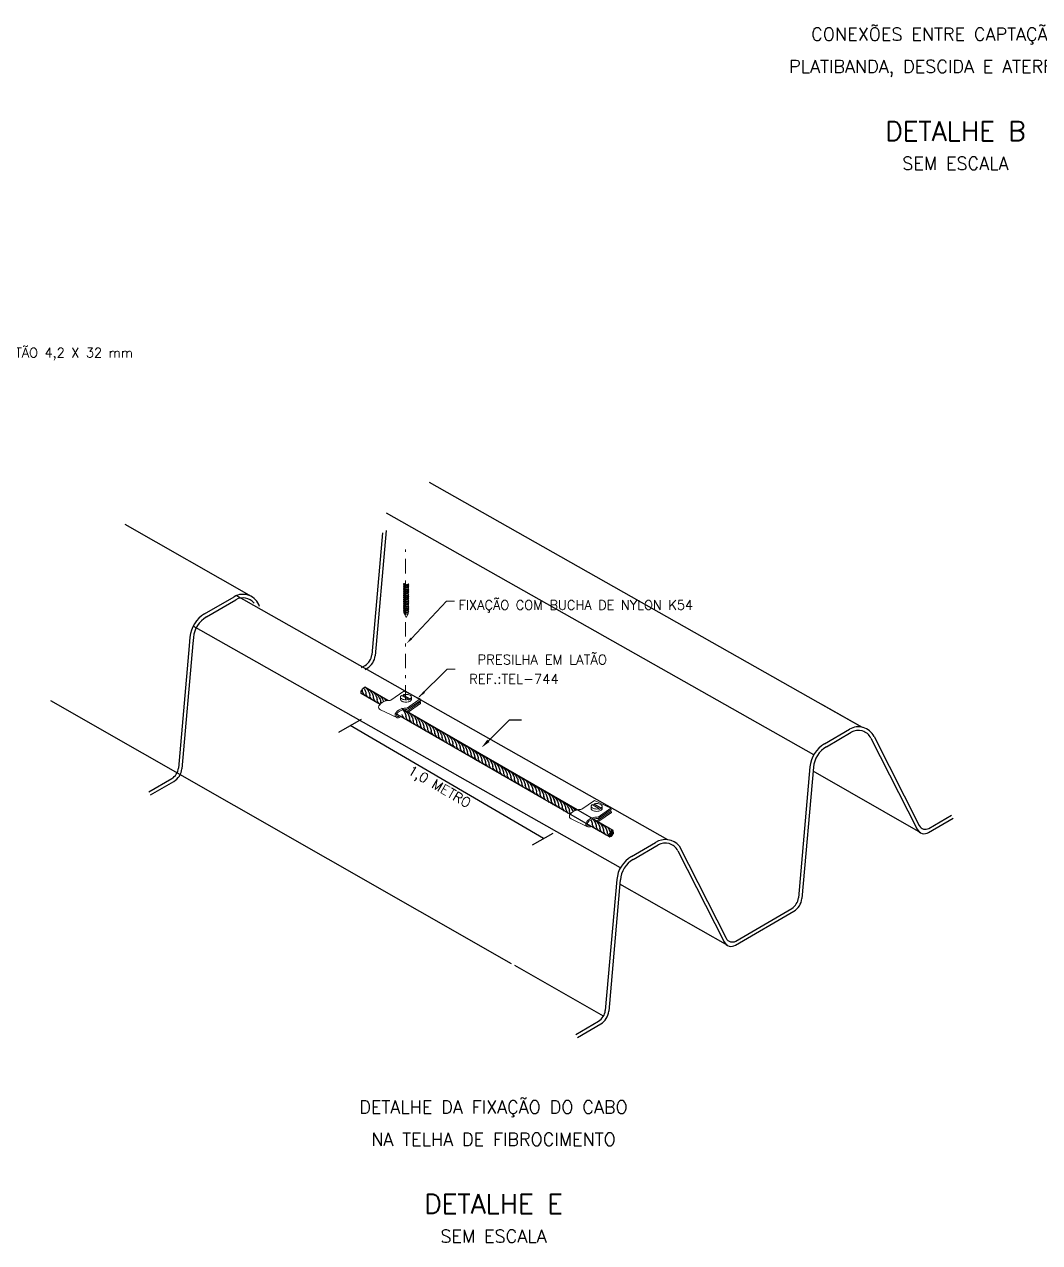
# Paper-space layout 'Layout4' of a CAD drawing. Header units: millimetres. Extents: x 16 to 267, y 19 to 196.
# Drawn here: x 77.11 to 112.49, y 61.69 to 104.15 of the extents above; entities that cross this region are included whole.
import ezdxf
from ezdxf.enums import TextEntityAlignment as Align

# ---------------------------------------------------------------- set-up
doc = ezdxf.new("R2010")
doc.units = ezdxf.units.MM
doc.linetypes.add('DASHDOT', pattern=[1, 0.5, -0.25, 0, -0.25])
for name, color, linetype in [('C01', 1, 'Continuous'), ('C02', 42, 'Continuous'), ('C03', 7, 'Continuous'), ('C04', 5, 'Continuous'), ('C05', 4, 'Continuous')]:
    doc.layers.add(name, color=color, linetype=linetype)
doc.layers.add('Cabo 16 mm²', color=1, linetype='Continuous', lineweight=20)
doc.styles.add('100CL', font='romans.shx', dxfattribs={"height": 25})
doc.styles.add('140CL', font='romans.shx', dxfattribs={"height": 100})
doc.styles.add('80CL', font='romans.shx', dxfattribs={"height": 2})

# ---------------------------------------------------------------- blocks, each defined once
blk = doc.blocks.new('A$C2D186BC3')
at = {"layer": 'C02', "lineweight": 0}
for p, q in [((0, 0.059), (0, 0.032)), ((0.013, 0.04), (0.094, 0.087)), ((0.013, 0.032), (0.094, 0.079)), ((0.013, 0.04), (0.013, 0.032)), ((0.013, 0.032), (0.033, 0.023)), ((0.033, 0.031), (0.114, 0.078)), ((0.033, 0.031), (0.033, 0.023)), ((0.094, 0.087), (0.094, 0.079)), ((0.094, 0.079), (0.106, 0.073)), ((0.127, 0.059), (0.127, 0.032))]:
    blk.add_line(p, q, dxfattribs=at)
for points in [[(0.094, 0.087, 0.016409), (0.089, 0.088, 0.051099), (0.064, 0.091, 0.051099), (0.038, 0.088, 0.064948), (0.019, 0.081, 0.104203), (0.004, 0.07, 0.174705), (0, 0.059, 0.174705), (0.004, 0.048, 0.06738), (0.013, 0.04, 0.064948)], [(0, 0.032, 0.174705), (0.004, 0.021, 0.104203), (0.019, 0.009, 0.064948), (0.038, 0.003, 0.051099), (0.064, 0, 0.051099), (0.089, 0.003, 0.064948), (0.108, 0.009, 0.104203), (0.123, 0.021, 0.174705), (0.127, 0.032, 0.174705)], [(0.033, 0.031, 0.016409), (0.038, 0.03, 0.051099), (0.064, 0.027, 0.051099), (0.089, 0.03, 0.064948), (0.108, 0.036, 0.104203), (0.123, 0.048, 0.174705), (0.127, 0.059, 0.174705)], [(0.127, 0.059, 0.174705), (0.123, 0.07, 0.06738), (0.114, 0.078, 0.064948)]]:
    blk.add_lwpolyline(points, format="xyb", dxfattribs=at)

psp = doc.layouts.new('Layout4')

# ---------------------------------------------------------------- linework, layer by layer
at = {"layer": 'C01', "linetype": 'DASHDOT', "lineweight": 0}
psp.add_line((90.394, 80.621), (90.394, 85.853), dxfattribs=at)
at = {"layer": 'C01'}
for p, q in [((88.065, 79.49), (88.854, 79.941)), ((95.197, 75.775), (88.463, 79.715)), ((94.816, 75.559), (95.538, 75.968))]:
    psp.add_line(p, q, dxfattribs=at)
at = {"layer": 'C01', "lineweight": 0}
for points in [[(90.504, 84.606, -0.24548), (90.499, 84.599, -0.082009), (90.473, 84.592, -0.04047), (90.445, 84.593, -0.029714), (90.406, 84.599, -0.029714), (90.369, 84.609, -0.04047), (90.342, 84.62, -0.082009), (90.322, 84.636, -0.24548), (90.319, 84.645, -0.24548)], [(90.504, 84.54, -0.24548), (90.499, 84.533, -0.082009), (90.473, 84.527, -0.04047), (90.445, 84.527, -0.029714), (90.406, 84.533, -0.029714), (90.369, 84.543, -0.04047), (90.342, 84.554, -0.082009), (90.322, 84.57, -0.24548), (90.319, 84.579, -0.24548)], [(90.504, 84.474, -0.24548), (90.499, 84.467, -0.082009), (90.473, 84.461, -0.04047), (90.445, 84.461, -0.029714), (90.406, 84.467, -0.029714), (90.369, 84.477, -0.04047), (90.342, 84.488, -0.082009), (90.322, 84.504, -0.24548), (90.319, 84.513, -0.24548)], [(90.487, 84.645, -0.24548), (90.483, 84.639, -0.082009), (90.462, 84.634, -0.04047), (90.439, 84.634, -0.029714), (90.407, 84.639, -0.029714), (90.376, 84.647, -0.04047), (90.355, 84.657, -0.082009), (90.338, 84.67, -0.24548), (90.336, 84.677, -0.24548)], [(90.487, 84.579, -0.24548), (90.483, 84.573, -0.082009), (90.462, 84.568, -0.04047), (90.439, 84.568, -0.029714), (90.407, 84.573, -0.029714), (90.376, 84.581, -0.04047), (90.355, 84.591, -0.082009), (90.338, 84.604, -0.24548), (90.336, 84.611, -0.24548)], [(90.487, 84.513, -0.24548), (90.483, 84.507, -0.082009), (90.462, 84.502, -0.04047), (90.439, 84.502, -0.029714), (90.407, 84.507, -0.029714), (90.376, 84.515, -0.04047), (90.355, 84.525, -0.082009), (90.338, 84.538, -0.24548), (90.336, 84.545, -0.24548)], [(90.504, 84.408, -0.24548), (90.499, 84.401, -0.082009), (90.473, 84.395, -0.04047), (90.445, 84.395, -0.029714), (90.406, 84.401, -0.029714), (90.369, 84.411, -0.04047), (90.342, 84.422, -0.082009), (90.322, 84.438, -0.24548), (90.319, 84.447, -0.24548)], [(90.504, 84.342, -0.24548), (90.499, 84.335, -0.082009), (90.473, 84.329, -0.04047), (90.445, 84.329, -0.029714), (90.406, 84.335, -0.029714), (90.369, 84.345, -0.04047), (90.342, 84.356, -0.082009), (90.322, 84.372, -0.24548), (90.319, 84.381, -0.24548)], [(90.504, 84.276, -0.24548), (90.499, 84.269, -0.082009), (90.473, 84.263, -0.04047), (90.445, 84.263, -0.029714), (90.406, 84.269, -0.029714), (90.369, 84.279, -0.04047), (90.342, 84.29, -0.082009), (90.322, 84.306, -0.24548), (90.319, 84.315, -0.24548)], [(90.504, 84.21, -0.24548), (90.499, 84.203, -0.082009), (90.473, 84.197, -0.04047), (90.445, 84.197, -0.029714), (90.406, 84.203, -0.029714), (90.369, 84.213, -0.04047), (90.342, 84.224, -0.082009), (90.322, 84.24, -0.24548), (90.319, 84.249, -0.24548)], [(90.504, 84.144, -0.24548), (90.499, 84.137, -0.082009), (90.473, 84.131, -0.04047), (90.445, 84.131, -0.029714), (90.406, 84.137, -0.029714), (90.369, 84.147, -0.04047), (90.342, 84.159, -0.082009), (90.322, 84.174, -0.24548), (90.319, 84.183, -0.24548)], [(90.504, 84.078, -0.24548), (90.499, 84.071, -0.082009), (90.473, 84.065, -0.04047), (90.445, 84.065, -0.029714), (90.406, 84.071, -0.029714), (90.369, 84.081, -0.04047), (90.342, 84.093, -0.082009), (90.322, 84.108, -0.24548), (90.319, 84.117, -0.24548)], [(90.487, 84.447, -0.24548), (90.483, 84.441, -0.082009), (90.462, 84.436, -0.04047), (90.439, 84.436, -0.029714), (90.407, 84.441, -0.029714), (90.376, 84.45, -0.04047), (90.355, 84.459, -0.082009), (90.338, 84.472, -0.24548), (90.336, 84.479, -0.24548)], [(90.487, 84.381, -0.24548), (90.483, 84.375, -0.082009), (90.462, 84.37, -0.04047), (90.439, 84.37, -0.029714), (90.407, 84.375, -0.029714), (90.376, 84.384, -0.04047), (90.355, 84.393, -0.082009), (90.338, 84.406, -0.24548), (90.336, 84.413, -0.24548)], [(90.487, 84.315, -0.24548), (90.483, 84.309, -0.082009), (90.462, 84.304, -0.04047), (90.439, 84.304, -0.029714), (90.407, 84.309, -0.029714), (90.376, 84.318, -0.04047), (90.355, 84.327, -0.082009), (90.338, 84.34, -0.24548), (90.336, 84.347, -0.24548)], [(90.487, 84.249, -0.24548), (90.483, 84.243, -0.082009), (90.462, 84.238, -0.04047), (90.439, 84.238, -0.029714), (90.407, 84.243, -0.029714), (90.376, 84.252, -0.04047), (90.355, 84.261, -0.082009), (90.338, 84.274, -0.24548), (90.336, 84.281, -0.24548)], [(90.487, 84.183, -0.24548), (90.483, 84.177, -0.082009), (90.462, 84.172, -0.04047), (90.439, 84.172, -0.029714), (90.407, 84.177, -0.029714), (90.376, 84.186, -0.04047), (90.355, 84.195, -0.082009), (90.338, 84.208, -0.24548), (90.336, 84.215, -0.24548)], [(90.487, 84.117, -0.24548), (90.483, 84.111, -0.082009), (90.462, 84.106, -0.04047), (90.439, 84.106, -0.029714), (90.407, 84.111, -0.029714), (90.376, 84.12, -0.04047), (90.355, 84.129, -0.082009), (90.338, 84.142, -0.24548), (90.336, 84.149, -0.24548)], [(90.487, 84.051, -0.24548), (90.483, 84.045, -0.082009), (90.462, 84.04, -0.04047), (90.439, 84.04, -0.029714), (90.407, 84.045, -0.029714), (90.376, 84.054, -0.04047), (90.355, 84.063, -0.082009), (90.338, 84.076, -0.24548), (90.336, 84.083, -0.24548)], [(90.504, 84.012, -0.24548), (90.499, 84.005, -0.082009), (90.473, 83.999, -0.04047), (90.445, 83.999, -0.029714), (90.406, 84.005, -0.029714), (90.369, 84.015, -0.04047), (90.342, 84.027, -0.082009), (90.322, 84.042, -0.24548), (90.319, 84.051, -0.24548)], [(90.504, 83.946, -0.24548), (90.499, 83.939, -0.082009), (90.473, 83.933, -0.04047), (90.445, 83.933, -0.029714), (90.406, 83.939, -0.029714), (90.369, 83.949, -0.04047), (90.342, 83.961, -0.082009), (90.322, 83.976, -0.24548), (90.319, 83.985, -0.24548)], [(90.504, 83.88, -0.24548), (90.499, 83.873, -0.082009), (90.473, 83.867, -0.04047), (90.445, 83.867, -0.029714), (90.406, 83.873, -0.029714), (90.369, 83.883, -0.04047), (90.342, 83.895, -0.082009), (90.322, 83.91, -0.24548), (90.319, 83.919, -0.24548)], [(90.504, 83.814, -0.24548), (90.499, 83.807, -0.082009), (90.473, 83.801, -0.04047), (90.445, 83.801, -0.029714), (90.406, 83.807, -0.029714), (90.369, 83.817, -0.04047), (90.342, 83.829, -0.082009), (90.322, 83.844, -0.24548), (90.319, 83.853, -0.24548)], [(90.504, 83.748, -0.24548), (90.499, 83.741, -0.082009), (90.473, 83.735, -0.04047), (90.445, 83.735, -0.029714), (90.406, 83.741, -0.029714), (90.369, 83.751, -0.04047), (90.342, 83.763, -0.082009), (90.322, 83.779, -0.24548), (90.319, 83.787, -0.24548)], [(90.504, 83.682, -0.24548), (90.499, 83.675, -0.082009), (90.473, 83.669, -0.04047), (90.445, 83.669, -0.029714), (90.406, 83.675, -0.029714), (90.369, 83.685, -0.04047), (90.342, 83.697, -0.082009), (90.322, 83.713, -0.24548), (90.319, 83.721, -0.24548)], [(90.49, 83.613, -0.24548), (90.485, 83.607, -0.082009), (90.463, 83.602, -0.04047), (90.439, 83.602, -0.029714), (90.406, 83.607, -0.029714), (90.374, 83.616, -0.04047), (90.352, 83.626, -0.082009), (90.334, 83.639, -0.24548), (90.332, 83.647, -0.24548)], [(90.487, 83.985, -0.24548), (90.483, 83.979, -0.082009), (90.462, 83.974, -0.04047), (90.439, 83.975, -0.029714), (90.407, 83.979, -0.029714), (90.376, 83.988, -0.04047), (90.355, 83.997, -0.082009), (90.338, 84.01, -0.24548), (90.336, 84.017, -0.24548)], [(90.487, 83.919, -0.24548), (90.483, 83.913, -0.082009), (90.462, 83.908, -0.04047), (90.439, 83.909, -0.029714), (90.407, 83.913, -0.029714), (90.376, 83.922, -0.04047), (90.355, 83.931, -0.082009), (90.338, 83.944, -0.24548), (90.336, 83.951, -0.24548)], [(90.487, 83.853, -0.24548), (90.483, 83.847, -0.082009), (90.462, 83.842, -0.04047), (90.439, 83.843, -0.029714), (90.407, 83.847, -0.029714), (90.376, 83.856, -0.04047), (90.355, 83.865, -0.082009), (90.338, 83.878, -0.24548), (90.336, 83.885, -0.24548)], [(90.487, 83.787, -0.24548), (90.483, 83.781, -0.082009), (90.462, 83.776, -0.04047), (90.439, 83.777, -0.029714), (90.407, 83.781, -0.029714), (90.376, 83.79, -0.04047), (90.355, 83.799, -0.082009), (90.338, 83.812, -0.24548), (90.336, 83.819, -0.24548)], [(90.487, 83.721, -0.24548), (90.483, 83.715, -0.082009), (90.462, 83.71, -0.04047), (90.439, 83.711, -0.029714), (90.407, 83.715, -0.029714), (90.376, 83.724, -0.04047), (90.355, 83.733, -0.082009), (90.338, 83.746, -0.24548), (90.336, 83.753, -0.24548)], [(90.487, 83.653, -0.24548), (90.483, 83.648, -0.082009), (90.462, 83.643, -0.04047), (90.439, 83.643, -0.029714), (90.407, 83.648, -0.029714), (90.376, 83.656, -0.04047), (90.355, 83.665, -0.082009), (90.338, 83.678, -0.24548), (90.336, 83.686, -0.24548)]]:
    psp.add_lwpolyline(points, format="xyb", dxfattribs=at)
at = {"layer": 'C01', "extrusion": (0, 0, -1)}
for centre, major_axis, ratio, start_param, end_param in [((89.151, 80.949), (0.183, 0.183), 1, 3.131231, 3.943532), ((88.641, 80.79), (0.265, 0.265), 1, 0.110256, 0.688635), ((88.713, 80.701), (0.311, 0.311), 1, -0.084706, 0.35682), ((89.268, 80.886), (-0.185, 0.185), 1, 4.65682, 5.267557), ((88.753, 80.706), (0.284, 0.284), 1, 0.325539, 0.682194), ((88.838, 80.629), (-0.311, 0.311), 1, 1.482843, 1.927616), ((89.407, 80.807), (0.185, 0.185), 1, 3.086024, 3.69676), ((88.877, 80.633), (0.284, 0.284), 1, 0.325539, 0.682194), ((89.016, 80.595), (0.269, 0.269), 1, -0.087282, 0.379211), ((89.532, 80.734), (-0.185, 0.185), 1, 4.65682, 5.267557), ((89.004, 80.566), (-0.284, 0.284), 1, 1.896336, 2.25299), ((89.091, 80.482), (-0.311, 0.311), 1, 1.477887, 1.927616), ((89.216, 80.41), (0.311, 0.311), 1, -0.096315, 0.35682), ((89.658, 80.667), (-0.113, 0.239), 0.985763, 4.210726, 4.921072), ((89.131, 80.487), (0.284, 0.284), 1, 0.325539, 0.682194), ((89.785, 80.588), (-0.185, 0.185), 1, 5.121927, 5.267557), ((89.256, 80.414), (-0.284, 0.284), 1, 1.896336, 2.007008), ((89.394, 80.376), (0.269, 0.269), 1, -0.096967, 0.218622), ((90.018, 80.017), (0.269, 0.269), 1, -0.087282, 0.379211), ((90.534, 80.157), (0.185, 0.185), 1, 3.086024, 3.69676), ((90.006, 79.989), (0.284, 0.284), 1, 0.325539, 0.682194), ((90.093, 79.905), (-0.311, 0.311), 1, 1.477887, 1.927616), ((90.66, 80.09), (-0.185, 0.185), 1, 4.421122, 5.267557), ((90.133, 79.909), (-0.284, 0.284), 1, 1.896336, 2.25299), ((90.218, 79.833), (-0.311, 0.311), 1, 1.474481, 1.927616), ((90.787, 80.01), (0.185, 0.185), 1, 3.086024, 3.69676), ((90.258, 79.837), (0.284, 0.284), 1, 0.325539, 0.682194), ((90.396, 79.798), (-0.269, 0.269), 1, 1.473829, 1.950007), ((90.912, 79.938), (-0.185, 0.185), 1, 4.65682, 5.267557), ((90.385, 79.77), (-0.284, 0.284), 1, 1.896336, 2.25299), ((90.472, 79.686), (0.311, 0.311), 1, -0.101526, 0.35682), ((90.511, 79.69), (0.284, 0.284), 1, 0.325539, 0.682194), ((90.596, 79.614), (0.311, 0.311), 1, -0.105116, 0.35682), ((90.774, 79.58), (-0.269, 0.269), 1, 1.463547, 1.950007), ((91.039, 79.871), (-0.185, 0.185), 1, 4.421122, 5.267557), ((91.166, 79.791), (-0.185, 0.185), 1, 4.65682, 5.267557), ((90.636, 79.618), (0.284, 0.284), 1, 0.325539, 0.682194), ((91.29, 79.719), (-0.185, 0.185), 1, 4.65682, 5.267557), ((90.763, 79.551), (-0.284, 0.284), 1, 1.896336, 2.25299), ((90.85, 79.467), (0.311, 0.311), 1, -0.110626, 0.35682), ((91.417, 79.652), (0.185, 0.185), 1, 2.850325, 3.69676), ((90.975, 79.395), (-0.311, 0.311), 1, 1.456361, 1.927616), ((90.89, 79.471), (0.284, 0.284), 1, 0.325539, 0.682194), ((91.544, 79.572), (-0.185, 0.185), 1, 4.65682, 5.267557), ((91.014, 79.399), (-0.284, 0.284), 1, 1.896336, 2.25299), ((91.153, 79.361), (0.269, 0.269), 1, -0.118258, 0.379211), ((91.669, 79.5), (0.185, 0.185), 1, 3.086024, 3.69676), ((91.228, 79.248), (-0.311, 0.311), 1, 1.450493, 1.927616), ((91.141, 79.332), (-0.284, 0.284), 1, 1.896336, 2.25299), ((91.353, 79.176), (-0.311, 0.311), 1, 1.44642, 1.927616), ((91.268, 79.253), (0.284, 0.284), 1, 0.325539, 0.682194), ((91.531, 79.142), (0.269, 0.269), 1, -0.130172, 0.379211), ((91.795, 79.433), (0.185, 0.185), 1, 2.850325, 3.69676), ((91.922, 79.354), (-0.185, 0.185), 1, 4.65682, 5.267557), ((91.393, 79.18), (-0.284, 0.284), 1, 1.896336, 2.25299), ((92.047, 79.281), (0.185, 0.185), 1, 3.086024, 3.69676), ((91.607, 79.03), (-0.311, 0.311), 1, 1.440113, 1.927616), ((91.519, 79.114), (0.284, 0.284), 1, 0.325539, 0.682194), ((92.174, 79.215), (-0.185, 0.185), 1, 4.421122, 5.267557), ((91.731, 78.957), (0.311, 0.311), 1, -0.135087, 0.35682), ((91.646, 79.034), (-0.284, 0.284), 1, 1.896336, 2.25299), ((92.3, 79.135), (0.185, 0.185), 1, 3.086024, 3.69676), ((91.771, 78.962), (0.284, 0.284), 1, 0.325539, 0.682194), ((91.909, 78.923), (-0.269, 0.269), 1, 1.427533, 1.950007), ((92.425, 79.063), (0.185, 0.185), 1, 3.086024, 3.69676), ((91.985, 78.811), (0.311, 0.311), 1, -0.14195, 0.35682), ((91.898, 78.895), (0.284, 0.284), 1, 0.325539, 0.682194), ((92.11, 78.739), (0.311, 0.311), 1, -0.146778, 0.35682), ((92.025, 78.815), (-0.284, 0.284), 1, 1.896336, 2.25299), ((92.287, 78.704), (0.269, 0.269), 1, -0.271265, 0.379211), ((92.552, 78.996), (-0.185, 0.185), 1, 4.421122, 5.267557), ((92.679, 78.916), (0.185, 0.185), 1, 3.086024, 3.69676), ((92.149, 78.743), (0.284, 0.284), 1, 0.325539, 0.682194), ((92.804, 78.844), (-0.185, 0.185), 1, 4.65682, 5.267557), ((92.363, 78.592), (0.311, 0.311), 1, -0.208787, 0.35682), ((92.276, 78.676), (0.284, 0.284), 1, 0.325539, 0.682194), ((92.93, 78.777), (-0.185, 0.185), 1, 4.421122, 5.267557), ((92.488, 78.52), (-0.311, 0.311), 1, 1.362009, 1.927616), ((92.403, 78.596), (0.284, 0.284), 1, 0.325539, 0.682194), ((93.057, 78.697), (0.185, 0.185), 1, 3.086024, 3.69676), ((92.666, 78.486), (-0.269, 0.269), 1, 1.299531, 1.950007), ((92.528, 78.524), (0.284, 0.284), 1, 0.325539, 0.682194), ((93.182, 78.625), (-0.185, 0.185), 1, 4.65682, 5.267557), ((92.741, 78.373), (-0.311, 0.311), 1, 1.362009, 1.927616), ((92.654, 78.457), (-0.284, 0.284), 1, 1.896336, 2.25299), ((92.866, 78.301), (-0.311, 0.311), 1, 1.362009, 1.927616), ((92.781, 78.378), (0.284, 0.284), 1, 0.325539, 0.682194), ((93.044, 78.267), (-0.269, 0.269), 1, 1.299531, 1.950007), ((93.308, 78.558), (0.185, 0.185), 1, 2.850325, 3.69676), ((93.435, 78.479), (-0.185, 0.185), 1, 4.65682, 5.267557), ((92.906, 78.305), (-0.284, 0.284), 1, 1.896336, 2.25299), ((93.56, 78.406), (0.185, 0.185), 1, 3.086024, 3.69676), ((93.12, 78.154), (-0.311, 0.311), 1, 1.362009, 1.927616), ((93.033, 78.238), (-0.284, 0.284), 1, 1.896336, 2.25299), ((93.687, 78.339), (0.185, 0.185), 1, 2.850325, 3.69676), ((93.244, 78.082), (-0.311, 0.311), 1, 1.362009, 1.927616), ((93.159, 78.159), (0.284, 0.284), 1, 0.325539, 0.682194), ((93.814, 78.26), (-0.185, 0.185), 1, 4.65682, 5.267557), ((93.422, 78.048), (0.269, 0.269), 1, -0.271265, 0.379211), ((93.284, 78.087), (-0.284, 0.284), 1, 1.896336, 2.25299), ((93.938, 78.187), (0.185, 0.185), 1, 3.086024, 3.69676), ((93.498, 77.936), (-0.311, 0.311), 1, 1.362009, 1.927616), ((93.411, 78.02), (0.284, 0.284), 1, 0.325539, 0.682194), ((93.623, 77.863), (0.311, 0.311), 1, -0.208787, 0.35682), ((93.801, 77.829), (-0.269, 0.269), 1, 1.299531, 1.950007), ((94.065, 78.121), (0.185, 0.185), 1, 2.850325, 3.69676), ((93.538, 77.94), (-0.284, 0.284), 1, 1.896336, 2.25299), ((94.192, 78.041), (0.185, 0.185), 1, 3.086024, 3.69676), ((93.663, 77.868), (-0.284, 0.284), 1, 1.896336, 2.25299), ((94.317, 77.969), (0.185, 0.185), 1, 3.086024, 3.69676), ((93.876, 77.717), (-0.311, 0.311), 1, 1.362009, 1.927616), ((93.789, 77.801), (0.284, 0.284), 1, 0.325539, 0.682194), ((94.443, 77.902), (-0.185, 0.185), 1, 4.421122, 5.267557), ((94.001, 77.645), (-0.311, 0.311), 1, 1.362009, 1.927616), ((93.916, 77.721), (-0.284, 0.284), 1, 1.896336, 2.25299), ((94.57, 77.822), (-0.185, 0.185), 1, 4.65682, 5.267557), ((94.179, 77.61), (-0.269, 0.269), 1, 1.299531, 1.950007), ((94.041, 77.649), (0.284, 0.284), 1, 0.325539, 0.682194), ((94.308, 77.536), (-0.269, 0.269), 1, 1.299531, 1.950007), ((94.167, 77.582), (-0.284, 0.284), 1, 1.896336, 2.25299), ((94.393, 77.418), (-0.311, 0.311), 1, 1.362009, 1.927616), ((94.518, 77.346), (0.311, 0.311), 1, -0.208787, 0.35682), ((94.695, 77.75), (-0.185, 0.185), 1, 4.65682, 5.267557), ((94.822, 77.683), (0.185, 0.185), 1, 2.850325, 3.69676), ((94.296, 77.508), (-0.284, 0.284), 1, 1.896336, 2.25299), ((94.96, 77.603), (-0.218, 0.186), 0.90598, 4.520165, 5.329192), ((94.433, 77.422), (-0.284, 0.284), 1, 1.896336, 2.25299), ((95.087, 77.523), (0.185, 0.185), 1, 3.086024, 3.69676), ((94.696, 77.312), (-0.269, 0.269), 1, 1.299531, 1.950007), ((94.558, 77.35), (-0.284, 0.284), 1, 1.896336, 2.25299), ((95.212, 77.451), (0.185, 0.185), 1, 3.086024, 3.69676), ((94.771, 77.199), (-0.311, 0.311), 1, 1.362009, 1.927616), ((94.684, 77.283), (0.284, 0.284), 1, 0.325539, 0.682194), ((95.338, 77.384), (-0.185, 0.185), 1, 4.421122, 5.267557), ((94.896, 77.127), (-0.311, 0.311), 1, 1.362009, 1.927616), ((94.811, 77.203), (-0.284, 0.284), 1, 1.896336, 2.25299), ((95.074, 77.093), (-0.269, 0.269), 1, 1.299531, 1.950007), ((94.936, 77.131), (0.284, 0.284), 1, 0.325539, 0.682194), ((95.203, 77.018), (-0.269, 0.269), 1, 1.299531, 1.950007), ((95.465, 77.304), (-0.185, 0.185), 1, 4.65682, 5.267557), ((95.59, 77.232), (-0.185, 0.185), 1, 4.65682, 5.267557), ((95.062, 77.064), (-0.284, 0.284), 1, 1.896336, 2.25299), ((95.074, 77.051), (-0.284, 0.284), 1, 1.896336, 2.25299), ((95.717, 77.165), (0.185, 0.185), 1, 2.850325, 3.69676), ((95.728, 77.152), (0.185, 0.185), 1, 3.086024, 3.69676), ((95.341, 76.938), (-0.269, 0.269), 1, 1.299531, 1.950007), ((95.288, 76.9), (-0.311, 0.311), 1, 1.362009, 1.927616), ((95.191, 76.99), (-0.284, 0.284), 1, 1.896336, 2.25299), ((95.201, 76.984), (0.284, 0.284), 1, 0.325539, 0.682194), ((95.855, 77.085), (0.185, 0.185), 1, 2.850325, 3.69676), ((95.413, 76.828), (0.311, 0.311), 1, -0.208787, 0.35682), ((95.328, 76.905), (-0.284, 0.284), 1, 1.896336, 2.25299), ((95.982, 77.006), (0.185, 0.185), 1, 3.086024, 3.69676), ((95.591, 76.794), (-0.269, 0.269), 1, 1.299531, 1.950007), ((95.453, 76.832), (-0.284, 0.284), 1, 1.896336, 2.25299), ((96.107, 76.933), (0.185, 0.185), 1, 3.086024, 3.69676), ((95.666, 76.681), (-0.311, 0.311), 1, 1.362009, 1.927616), ((95.579, 76.765), (0.284, 0.284), 1, 0.325539, 0.682194), ((95.791, 76.609), (-0.311, 0.311), 1, 1.362009, 1.927616), ((95.706, 76.686), (-0.284, 0.284), 1, 1.896336, 2.25299), ((95.969, 76.575), (-0.269, 0.269), 1, 1.299531, 1.858058), ((96.233, 76.866), (-0.185, 0.185), 1, 4.421122, 5.267557), ((96.36, 76.787), (-0.185, 0.185), 1, 4.901769, 5.267557), ((95.831, 76.614), (0.284, 0.284), 1, 0.325539, 0.539913), ((96.098, 76.501), (-0.269, 0.269), 1, 1.299531, 1.547398), ((96.509, 76.267), (-0.269, 0.269), 1, 1.919263, 1.950007), ((96.648, 76.187), (-0.269, 0.269), 1, 1.571427, 1.950007), ((96.777, 76.113), (0.269, 0.269), 1, -0.271265, 0.379211), ((96.498, 76.239), (-0.284, 0.284), 1, 1.896336, 2.25299), ((97.152, 76.34), (0.185, 0.185), 1, 2.850325, 3.69676), ((96.636, 76.158), (-0.284, 0.284), 1, 1.896336, 2.25299), ((97.29, 76.259), (0.185, 0.185), 1, 2.850325, 3.69676), ((96.905, 76.038), (-0.269, 0.269), 1, 1.299531, 1.950007), ((96.765, 76.084), (-0.284, 0.284), 1, 1.896336, 2.25299), ((97.419, 76.185), (0.185, 0.185), 1, 2.850325, 3.69676), ((97.034, 75.964), (-0.269, 0.269), 1, 1.299531, 1.950007), ((96.894, 76.01), (-0.284, 0.284), 1, 1.896336, 2.25299), ((97.548, 76.111), (-0.185, 0.185), 1, 4.421122, 5.267557), ((97.022, 75.935), (0.284, 0.284), 1, 0.325539, 0.682194), ((97.129, 75.911), (0.282, 0.282), 1, 0.067734, 0.629907), ((97.189, 75.971), (-0.282, 0.282), 1, 2.042446, 2.200704), ((97.526, 75.995), (-0.0745, 0.0745), 1, 4.348838, 5.325341)]:
    psp.add_ellipse(centre, major_axis=major_axis, ratio=ratio, start_param=start_param, end_param=end_param, dxfattribs=at)
at = {"layer": 'C02', "lineweight": 0}
for p, q in [((90.336, 84.677), (90.319, 84.645)), ((90.336, 84.611), (90.319, 84.579)), ((90.336, 84.545), (90.319, 84.513)), ((90.323, 84.635), (90.336, 84.611)), ((90.323, 84.569), (90.336, 84.545)), ((90.323, 84.503), (90.336, 84.479)), ((90.5, 84.665), (90.487, 84.645)), ((90.487, 84.645), (90.504, 84.606)), ((90.5, 84.599), (90.487, 84.579)), ((90.487, 84.579), (90.504, 84.54)), ((90.5, 84.533), (90.487, 84.513)), ((90.487, 84.513), (90.504, 84.474)), ((90.336, 84.479), (90.319, 84.447)), ((90.336, 84.413), (90.319, 84.381)), ((90.336, 84.347), (90.319, 84.315)), ((90.336, 84.281), (90.319, 84.249)), ((90.336, 84.215), (90.319, 84.183)), ((90.336, 84.149), (90.319, 84.117)), ((90.336, 84.083), (90.319, 84.051)), ((90.323, 84.437), (90.336, 84.413)), ((90.323, 84.371), (90.336, 84.347)), ((90.323, 84.305), (90.336, 84.281)), ((90.323, 84.24), (90.336, 84.215)), ((90.323, 84.174), (90.336, 84.149)), ((90.323, 84.108), (90.336, 84.083)), ((90.5, 84.468), (90.487, 84.447)), ((90.487, 84.447), (90.504, 84.408)), ((90.5, 84.402), (90.487, 84.381)), ((90.487, 84.381), (90.504, 84.342)), ((90.5, 84.336), (90.487, 84.315)), ((90.487, 84.315), (90.504, 84.276)), ((90.5, 84.27), (90.487, 84.249)), ((90.487, 84.249), (90.504, 84.21)), ((90.5, 84.204), (90.487, 84.183)), ((90.487, 84.183), (90.504, 84.144)), ((90.5, 84.138), (90.487, 84.117)), ((90.487, 84.117), (90.504, 84.078)), ((90.5, 84.072), (90.487, 84.051)), ((90.336, 84.017), (90.319, 83.985)), ((90.336, 83.951), (90.319, 83.919)), ((90.336, 83.885), (90.319, 83.853)), ((90.336, 83.819), (90.319, 83.787)), ((90.336, 83.753), (90.319, 83.721)), ((90.323, 84.042), (90.336, 84.017)), ((90.323, 83.976), (90.336, 83.951)), ((90.323, 83.91), (90.336, 83.885)), ((90.323, 83.844), (90.336, 83.819)), ((90.323, 83.778), (90.336, 83.753)), ((90.336, 83.686), (90.325, 83.709)), ((90.341, 83.676), (90.332, 83.647)), ((90.485, 83.649), (90.49, 83.613)), ((90.487, 84.051), (90.504, 84.012)), ((90.5, 84.006), (90.487, 83.985)), ((90.487, 83.985), (90.504, 83.946)), ((90.5, 83.94), (90.487, 83.919)), ((90.487, 83.919), (90.504, 83.88)), ((90.5, 83.874), (90.487, 83.853)), ((90.487, 83.853), (90.504, 83.814)), ((90.5, 83.808), (90.487, 83.787)), ((90.487, 83.787), (90.504, 83.748)), ((90.5, 83.742), (90.487, 83.721)), ((90.487, 83.721), (90.504, 83.682)), ((90.501, 83.677), (90.487, 83.653)), ((90.597, 82.749), (91.823, 84.046)), ((91.823, 84.046), (92.104, 84.046)), ((90.412, 83.477), (90.341, 83.633)), ((90.485, 83.607), (90.412, 83.477)), ((90.872, 80.714), (91.842, 81.678)), ((91.842, 81.678), (92.123, 81.678)), ((90.334, 80.914), (89.886, 80.603)), ((90.905, 80.644), (90.334, 80.914)), ((89.517, 80.265), (90.088, 79.995)), ((90.435, 80.208), (90.914, 80.54)), ((90.458, 80.334), (90.905, 80.644)), ((90.483, 80.186), (90.918, 80.488)), ((90.488, 80.3), (90.91, 80.592)), ((90.914, 80.54), (90.867, 80.562)), ((90.905, 80.644), (90.91, 80.592)), ((90.914, 80.54), (90.918, 80.488)), ((96.981, 77.109), (96.533, 76.799)), ((96.863, 76.903), (96.863, 76.821)), ((97.145, 76.819), (96.901, 76.96)), ((96.961, 76.963), (96.924, 76.947)), ((97.205, 76.846), (96.961, 76.986)), ((96.961, 76.986), (96.961, 76.963)), ((97.205, 76.822), (96.961, 76.963)), ((97.552, 76.84), (96.981, 77.109)), ((97.244, 76.903), (97.244, 76.821)), ((96.164, 76.46), (96.735, 76.191)), ((97.082, 76.404), (97.561, 76.736)), ((97.104, 76.529), (97.552, 76.84)), ((97.129, 76.381), (97.565, 76.683)), ((97.135, 76.495), (97.556, 76.788)), ((97.205, 76.822), (97.145, 76.795)), ((97.145, 76.819), (97.145, 76.795)), ((97.205, 76.846), (97.205, 76.822)), ((97.561, 76.736), (97.513, 76.758)), ((97.552, 76.84), (97.556, 76.788)), ((97.561, 76.736), (97.565, 76.683))]:
    psp.add_line(p, q, dxfattribs=at)
at = {"layer": 'C02'}
for p, q in [((89.506, 80.454), (88.849, 80.834)), ((89.505, 80.453), (88.89, 80.808)), ((89.773, 80.59), (88.973, 81.051)), ((89.773, 80.59), (89.125, 80.964)), ((96.38, 76.78), (90.264, 80.307)), ((96.465, 76.435), (90.044, 80.142)), ((94.011, 79.916), (93.281, 79.185)), ((94.011, 79.916), (94.432, 79.916)), ((97.626, 76.061), (95.897, 77.059)), ((97.498, 75.839), (96.465, 76.435))]:
    psp.add_line(p, q, dxfattribs=at)
at = {"layer": 'C02', "lineweight": 0}
for points in [[(96.863, 76.903, -0.174705), (96.874, 76.935, -0.06738), (96.901, 76.96, -0.064948)], [(97.145, 76.819, -0.016409), (97.13, 76.815, -0.051099), (97.053, 76.807, -0.051099), (96.976, 76.815, -0.064948), (96.918, 76.835, -0.104203), (96.874, 76.87, -0.174705), (96.863, 76.903, -0.174705)], [(96.961, 76.986, -0.016409), (96.976, 76.99, -0.051099), (97.053, 76.998, -0.051099), (97.13, 76.99, -0.064948), (97.188, 76.97, -0.104203), (97.232, 76.935, -0.174705), (97.244, 76.903, -0.174705), (97.232, 76.87, -0.06738), (97.205, 76.846, -0.064948)], [(97.244, 76.821, -0.174705), (97.232, 76.789, -0.104203), (97.188, 76.754, -0.064948), (97.13, 76.734, -0.051099), (97.053, 76.726, -0.051099), (96.976, 76.734, -0.064948), (96.918, 76.754, -0.104203), (96.874, 76.789, -0.174705), (96.863, 76.821, -0.174705)]]:
    psp.add_lwpolyline(points, format="xyb", dxfattribs=at)
for centre, radius, start, end in [((89.562, 80.359), 0.105, 157.2381, 244.73), ((89.814, 80.179), 0.413, 88.3986, 147.6881), ((89.841, 80.681), 0.09, 260.3681, 300.3507), ((90.377, 79.925), 0.398, 87.1086, 148.9782), ((90.381, 79.919), 0.358, 89.0363, 147.4161), ((90.41, 80.412), 0.137, 260.3681, 304.73), ((90.412, 80.411), 0.09, 260.3681, 300.3507), ((90.133, 80.09), 0.105, 157.2381, 314.6433), ((90.133, 80.09), 0.0576, 157.2381, 292.0975), ((96.208, 76.555), 0.105, 157.2381, 244.73), ((96.461, 76.375), 0.413, 88.3986, 147.6881), ((96.488, 76.877), 0.09, 260.3681, 300.3507), ((97.024, 76.121), 0.398, 87.1086, 148.9782), ((97.028, 76.115), 0.358, 89.0363, 147.4161), ((97.057, 76.608), 0.137, 260.3681, 304.73), ((97.059, 76.607), 0.09, 260.3681, 300.3507), ((96.779, 76.286), 0.105, 157.2381, 314.6433), ((96.779, 76.286), 0.0576, 157.2381, 292.0975)]:
    psp.add_arc(centre, radius, start, end, dxfattribs=at)
at = {"layer": 'C02', "extrusion": (0, 0, -1)}
for centre, start_param, end_param in [((88.871, 80.918), 3.141593, 6.283185), ((88.87, 80.871), 3.141593, 4.719858), ((88.913, 80.989), 3.143946, 6.283185), ((88.953, 81.015), 4.69135, 6.283185)]:
    psp.add_ellipse(centre, major_axis=(0.0208, 0.036), ratio=0.509483, start_param=start_param, end_param=end_param, dxfattribs=at)
for centre in [(97.552, 76.008), (97.605, 76.024), (97.616, 75.969), (97.509, 75.933), (97.519, 75.876), (97.562, 75.95), (97.574, 75.895)]:
    psp.add_ellipse(centre, major_axis=(0.0215, 0.0372), ratio=0.509483, dxfattribs=at)
at = {"layer": 'C02', "lineweight": 0}
for points in [[(90.568, 82.777), (90.625, 82.722), (90.431, 82.578)], [(91.07, 80.853), (91.015, 80.91), (90.872, 80.714)]]:
    psp.add_solid(points, dxfattribs=at)
at = {"layer": 'C02'}
psp.add_solid([(93.32, 79.145), (93.241, 79.225), (93.041, 78.947)], dxfattribs=at)
at = {"layer": 'C03'}
for p, q in [((106.273, 79.676), (91.23, 88.185)), ((104.616, 78.698), (89.726, 87.12)), ((85.026, 84.212), (80.624, 86.726)), ((89.591, 86.438), (89.215, 82.176)), ((89.72, 86.513), (89.335, 82.151)), ((83.393, 83.606), (84.419, 84.206)), ((83.455, 83.501), (84.48, 84.1)), ((99.537, 75.735), (84.494, 84.244)), ((82.882, 82.8), (82.855, 82.497)), ((97.88, 74.757), (82.99, 83.179)), ((82.855, 82.497), (82.479, 78.235)), ((82.985, 82.572), (82.6, 78.21)), ((83.004, 82.79), (82.985, 82.572)), ((88.864, 81.74), (88.982, 81.809)), ((88.987, 81.671), (89.056, 81.711)), ((94.09, 71.411), (78.03, 80.583)), ((106.312, 79.654), (104.895, 80.455)), ((104.995, 79.081), (105.862, 79.587)), ((105.056, 78.975), (105.923, 79.481)), ((106.608, 79.28), (108.223, 76.102)), ((106.717, 79.335), (108.296, 76.228)), ((104.484, 78.275), (104.081, 73.709)), ((104.606, 78.264), (104.201, 73.684)), ((81.448, 77.402), (82.247, 77.868)), ((81.51, 77.296), (82.321, 77.77)), ((108.344, 75.979), (104.593, 78.121)), ((108.618, 75.985), (109.48, 76.489)), ((108.625, 76.131), (109.419, 76.594)), ((98.267, 75.154), (99.101, 75.641)), ((98.329, 75.048), (99.197, 75.555)), ((99.88, 75.354), (101.495, 72.175)), ((99.93, 75.525), (101.568, 72.301)), ((97.756, 74.348), (97.353, 69.783)), ((97.878, 74.337), (97.474, 69.757)), ((101.621, 72.049), (97.865, 74.194)), ((101.891, 72.059), (103.922, 73.245)), ((101.898, 72.204), (103.848, 73.343)), ((97.289, 69.584), (94.199, 71.349)), ((96.322, 68.95), (97.121, 69.416)), ((96.384, 68.844), (97.195, 69.318))]:
    psp.add_line(p, q, dxfattribs=at)
for centre, major_axis, start_param, end_param in [((84.728, 83.677), (-0.433, 0.433), 4.245999, 6.026028), ((84.728, 83.677), (-0.347, 0.347), 4.593711, 6.026139), ((83.917, 82.709), (0.735, 0.735), 1.313834, 2.268164), ((83.917, 82.709), (-0.648, 0.648), -0.257046, 0.6974), ((88.744, 82.218), (-0.334, 0.334), 2.884547, 3.838992), ((88.77, 82.201), (0.401, 0.401), 4.455343, 5.409789), ((106.171, 79.058), (0.433, 0.433), 5.967988, 7.596824), ((106.171, 79.058), (-0.347, 0.347), 4.397074, 6.026139), ((105.519, 78.184), (-0.735, 0.735), -0.256962, 0.697368), ((105.519, 78.184), (0.648, 0.648), 1.31375, 2.268196), ((82.008, 78.276), (-0.334, 0.334), 2.884547, 3.838992), ((82.035, 78.26), (0.401, 0.401), 4.455343, 5.409789), ((108.475, 76.23), (-0.2, 0.2), 1.255482, 2.884547), ((108.506, 76.335), (0.167, 0.167), 2.826278, 4.455343), ((99.448, 75.095), (0.457, 0.457), 6.225995, 7.63328), ((99.444, 75.132), (0.346, 0.346), 5.967871, 7.596936), ((98.791, 74.257), (-0.735, 0.735), -0.256962, 0.697368), ((98.791, 74.257), (0.648, 0.648), 1.31375, 2.268196), ((103.61, 73.751), (0.334, 0.334), 4.455343, 5.409789), ((103.637, 73.734), (0.401, 0.401), 4.455343, 5.409789), ((101.779, 72.408), (0.167, 0.167), 2.826278, 4.455343), ((101.748, 72.303), (0.2, 0.2), 2.826278, 4.455343), ((96.883, 69.824), (-0.334, 0.334), 2.884547, 3.838992), ((96.909, 69.807), (0.401, 0.401), 4.455343, 5.409789)]:
    psp.add_ellipse(centre, major_axis=major_axis, ratio=1, start_param=start_param, end_param=end_param, dxfattribs=at)

# ---------------------------------------------------------------- block references
at = {"layer": 'Cabo 16 mm²', "xscale": -3, "yscale": 3, "zscale": 3}
psp.add_blockref('A$C2D186BC3', (90.597, 80.53), dxfattribs=at)

# ---------------------------------------------------------------- texts
at = {"layer": 'C03', "style": '80CL'}
for s, p in [('PARAFUSO FENDA EM LATÃO 4,2 X 32 mm', (71.365, 92.547)), ('FIXAÇÃO COM BUCHA DE NYLON K54', (92.24, 83.754))]:
    psp.add_text(s, height=0.33, dxfattribs=at).set_placement(p)
for s, p in [('PRESILHA EM LATÃO', (97.412, 81.847)), ('REF.:TEL-744', (95.733, 81.172))]:
    psp.add_text(s, height=0.3375, dxfattribs=at).set_placement(p, align=Align.RIGHT)
psp.add_text('1,0 METRO', height=0.3375, rotation=329.8586, dxfattribs=at).set_placement((90.53, 78.197), align=Align.MIDDLE_LEFT)
at = {"layer": 'C04', "color": 5}
for s, style, p in [('CONEXÕES ENTRE CAPTAÇÃO NA ', '140CL', (109.552, 103.811)), ('PLATIBANDA, DESCIDA E ATERRAMENTO', '140CL', (109.552, 102.686)), ('SEM ESCALA', '100CL', (109.552, 99.311)), ('DETALHE DA FIXAÇÃO DO CABO', '140CL', (93.458, 66.42)), ('NA TELHA DE FIBROCIMENTO', '140CL', (93.458, 65.295)), ('SEM ESCALA', '100CL', (93.458, 61.92))]:
    psp.add_text(s, height=0.45, dxfattribs=dict(at, style=style)).set_placement(p, align=Align.MIDDLE_CENTER)
at = {"layer": 'C05', "style": '140CL'}
for s, p in [('DETALHE B', (109.552, 100.436)), ('DETALHE E', (93.458, 63.045))]:
    psp.add_text(s, height=0.675, dxfattribs=at).set_placement(p, align=Align.MIDDLE_CENTER)

doc.saveas('drawing.dxf')
